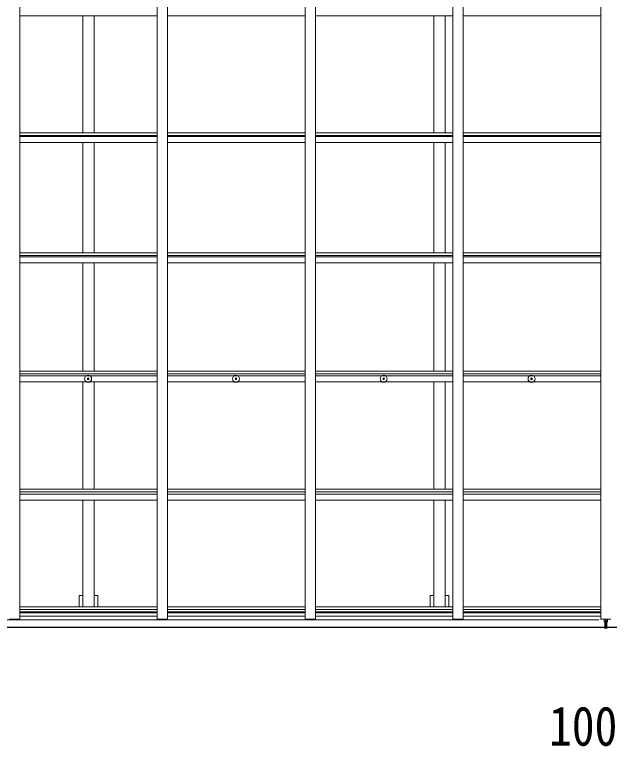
# Model space of a CAD drawing. Units: millimetres at full size, sheet at 1:40; details may follow other scales. Extents: x -11181 to 11305, y -7804 to 7716.
# Drawn here: x 1478 to 4359, y 750 to 4293 of the extents above; entities that cross this region are included whole.
import ezdxf
from ezdxf.enums import TextEntityAlignment as Align

# ---------------------------------------------------------------- set-up
doc = ezdxf.new("R2010")
doc.units = ezdxf.units.MM
doc.header["$LTSCALE"] = 40
for name, color, linetype, lineweight in [('0-1_本体', 4, 'Continuous', 9), ('0-2_部品', 7, 'Continuous', 9), ('0-3_ELV2', 4, 'Continuous', 9), ('0-A_寸法', 6, 'Continuous', 9)]:
    doc.layers.add(name, color=color, linetype=linetype, lineweight=lineweight)
doc.styles.add('ＭＳ ゴシック', font='')
doc.styles.get('ＭＳ ゴシック').set_extended_font_data('MS Gothic')

msp = doc.modelspace()

# ---------------------------------------------------------------- linework, layer by layer
at = {"layer": '0-1_本体'}
for p, q in [((1502.94, 1366.46), (1502.94, 7265.2)), ((2168.94, 1366.46), (2168.94, 7265.2)), ((2218.94, 1366.46), (2218.94, 7265.2)), ((2884.94, 1366.46), (2884.94, 7265.2)), ((2934.94, 1366.46), (2934.94, 7265.2)), ((3600.94, 1366.46), (3600.94, 7265.2)), ((3650.94, 1366.46), (3650.94, 7265.2)), ((4316.94, 1366.46), (4316.94, 7265.2)), ((1502.94, 4287.83), (2168.94, 4287.83)), ((1808.44, 3720.53), (1808.44, 4287.83)), ((1863.44, 3720.53), (1863.44, 4287.83)), ((2218.94, 4287.83), (2884.94, 4287.83)), ((2934.94, 4287.83), (3600.94, 4287.83)), ((3508.44, 3720.53), (3508.44, 4287.83)), ((3563.44, 3720.53), (3563.44, 4287.83)), ((3650.94, 4287.83), (4316.94, 4287.83)), ((1502.94, 3720.53), (2168.94, 3720.53)), ((2218.94, 3720.53), (2884.94, 3720.53)), ((2934.94, 3720.53), (3600.94, 3720.53)), ((3650.94, 3720.53), (4316.94, 3720.53)), ((1502.94, 3707.51), (2168.94, 3707.51)), ((1502.94, 3703.72), (2168.94, 3703.72)), ((2218.94, 3707.51), (2884.94, 3707.51)), ((2218.94, 3703.72), (2884.94, 3703.72)), ((2934.94, 3707.51), (3600.94, 3707.51)), ((2934.94, 3703.72), (3600.94, 3703.72)), ((3650.94, 3707.51), (4316.94, 3707.51)), ((3650.94, 3703.72), (4316.94, 3703.72)), ((1502.94, 3673.98), (2168.94, 3673.98)), ((1808.44, 3140.48), (1808.44, 3673.98)), ((1863.44, 3140.48), (1863.44, 3673.98)), ((2218.94, 3673.98), (2884.94, 3673.98)), ((2934.94, 3673.98), (3600.94, 3673.98)), ((3508.44, 3140.48), (3508.44, 3673.98)), ((3563.44, 3140.48), (3563.44, 3673.98)), ((3650.94, 3673.98), (4316.94, 3673.98)), ((1502.93, 3127.51), (2168.93, 3127.51)), ((1502.94, 3140.48), (2168.94, 3140.48)), ((1502.94, 3120.22), (2168.94, 3120.22)), ((2218.93, 3127.51), (2884.94, 3127.51)), ((2218.94, 3140.48), (2884.94, 3140.48)), ((2218.94, 3120.22), (2884.94, 3120.22)), ((2934.94, 3140.48), (3600.94, 3140.48)), ((2934.94, 3127.51), (3600.94, 3127.51)), ((2934.94, 3120.22), (3600.94, 3120.22)), ((3650.94, 3140.48), (4316.94, 3140.48)), ((3650.94, 3127.51), (4316.93, 3127.51)), ((3650.94, 3120.22), (4316.94, 3120.22)), ((1502.94, 3090.8), (2168.94, 3090.8)), ((1808.44, 2567.47), (1808.44, 3090.8)), ((1863.44, 2567.47), (1863.44, 3090.8)), ((2218.94, 3090.8), (2884.94, 3090.8)), ((2934.94, 3090.8), (3600.94, 3090.8)), ((3508.44, 2567.47), (3508.44, 3090.8)), ((3563.44, 2567.47), (3563.44, 3090.8)), ((3650.94, 3090.8), (4316.94, 3090.8)), ((1502.93, 2554.6), (2168.93, 2554.6)), ((1502.94, 2567.47), (2168.94, 2567.47)), ((2218.93, 2554.6), (2884.94, 2554.6)), ((2218.94, 2567.47), (2884.94, 2567.47)), ((2934.94, 2567.47), (3600.94, 2567.47)), ((2934.94, 2554.6), (3600.94, 2554.6)), ((3650.94, 2567.47), (4316.94, 2567.47)), ((3650.94, 2554.6), (4316.93, 2554.6)), ((1502.94, 2544.5), (2168.94, 2544.5)), ((2218.94, 2544.5), (2884.94, 2544.5)), ((2934.94, 2544.5), (3600.94, 2544.5)), ((3650.94, 2544.5), (4316.94, 2544.5)), ((1502.94, 2515.53), (2168.94, 2515.53)), ((1808.44, 1994.94), (1808.44, 2515.53)), ((1863.44, 1994.94), (1863.44, 2515.53)), ((2218.94, 2515.53), (2884.94, 2515.53)), ((2934.94, 2515.53), (3600.94, 2515.53)), ((3508.44, 1994.94), (3508.44, 2515.53)), ((3563.44, 1994.94), (3563.44, 2515.53)), ((3650.94, 2515.53), (4316.94, 2515.53)), ((1502.94, 1994.94), (2168.94, 1994.94)), ((2218.94, 1994.94), (2884.94, 1994.94)), ((2934.94, 1994.94), (3600.94, 1994.94)), ((3650.94, 1994.94), (4316.94, 1994.94)), ((1502.94, 1982.12), (2168.94, 1982.12)), ((1502.94, 1971.97), (2168.94, 1971.97)), ((2218.94, 1982.12), (2884.94, 1982.12)), ((2218.94, 1971.97), (2884.94, 1971.97)), ((2934.94, 1982.12), (3600.94, 1982.12)), ((2934.94, 1971.97), (3600.94, 1971.97)), ((3650.94, 1982.12), (4316.94, 1982.12)), ((3650.94, 1971.97), (4316.94, 1971.97)), ((1502.94, 1943), (2168.94, 1943)), ((1808.44, 1943), (1808.44, 1425.33)), ((1863.44, 1943), (1863.44, 1425.33)), ((2218.94, 1943), (2884.94, 1943)), ((2934.94, 1943), (3600.94, 1943)), ((3508.44, 1943), (3508.44, 1425.33)), ((3563.44, 1943), (3563.44, 1425.33)), ((3650.94, 1943), (4316.94, 1943)), ((1881.14, 1480.16), (1863.44, 1480.16)), ((1881.14, 1480.16), (1881.14, 1425.33)), ((3581.14, 1480.16), (3563.44, 1480.16)), ((3581.14, 1480.16), (3581.14, 1425.33)), ((1502.94, 1425.33), (2168.94, 1425.33)), ((2218.94, 1425.33), (2884.94, 1425.33)), ((2934.94, 1425.33), (3600.94, 1425.33)), ((3650.94, 1425.33), (4316.94, 1425.33)), ((1502.94, 1412.5), (2168.94, 1412.5)), ((1502.94, 1401.16), (2168.94, 1401.16)), ((1502.94, 1397.37), (2168.94, 1397.37)), ((2218.94, 1412.5), (2884.94, 1412.5)), ((2218.94, 1401.16), (2884.94, 1401.16)), ((2218.94, 1397.37), (2884.94, 1397.37)), ((2934.94, 1412.5), (3600.94, 1412.5)), ((2934.94, 1401.16), (3600.94, 1401.16)), ((2934.94, 1397.37), (3600.94, 1397.37)), ((3650.94, 1412.5), (4316.94, 1412.5)), ((3650.94, 1401.16), (4316.94, 1401.16)), ((3650.94, 1397.37), (4316.94, 1397.37)), ((4307.95, 1363.14), (-636.06, 1363.14)), ((1452.94, 1366.46), (1502.94, 1366.46)), ((1502.94, 1381.42), (2168.94, 1381.42)), ((2168.94, 1366.46), (2218.94, 1366.46)), ((2218.94, 1381.42), (2884.94, 1381.42)), ((2884.94, 1366.46), (2934.94, 1366.46)), ((2934.94, 1381.42), (3600.94, 1381.42)), ((3600.94, 1366.46), (3650.94, 1366.46)), ((3650.94, 1381.42), (4316.94, 1381.42)), ((4316.94, 1366.46), (4366.94, 1366.46)), ((-668.56, 1327.66), (4340.45, 1327.66)), ((-668.56, 1325.59), (4340.45, 1325.59)), ((9352.44, 1327.66), (4343.44, 1327.66)), ((9352.44, 1325.59), (4343.44, 1325.59))]:
    msp.add_line(p, q, dxfattribs=at)
for points in [[(1808.44, 1480.16), (1790.74, 1480.16), (1790.74, 1425.33)], [(3508.44, 1480.16), (3490.74, 1480.16), (3490.74, 1425.33)]]:
    msp.add_lwpolyline(points, dxfattribs=at)
at = {"layer": '0-2_部品'}
for p, q in [((1831.7, 2530.51), (1832.81, 2530.53)), ((1831.7, 2529.51), (1832.81, 2529.49)), ((1832.81, 2530.53), (1833.32, 2530.63)), ((1832.81, 2529.49), (1833.32, 2529.39)), ((1833.43, 2531.15), (1833.32, 2530.63)), ((1833.43, 2528.88), (1833.32, 2529.39)), ((1833.44, 2532.26), (1833.43, 2531.15)), ((1833.44, 2527.77), (1833.43, 2528.88)), ((1834.44, 2532.26), (1834.46, 2531.15)), ((1834.44, 2527.77), (1834.46, 2528.88)), ((1834.46, 2531.15), (1834.56, 2530.63)), ((1834.46, 2528.88), (1834.56, 2529.39)), ((1835.08, 2530.53), (1834.56, 2530.63)), ((1835.08, 2529.49), (1834.56, 2529.39)), ((1836.19, 2530.51), (1835.08, 2530.53)), ((1836.19, 2529.51), (1835.08, 2529.49)), ((2547.7, 2530.51), (2548.81, 2530.53)), ((2547.7, 2529.51), (2548.81, 2529.49)), ((2548.81, 2530.53), (2549.32, 2530.63)), ((2548.81, 2529.49), (2549.32, 2529.39)), ((2549.43, 2531.15), (2549.32, 2530.63)), ((2549.43, 2528.88), (2549.32, 2529.39)), ((2549.44, 2532.26), (2549.43, 2531.15)), ((2549.44, 2527.77), (2549.43, 2528.88)), ((2550.44, 2532.26), (2550.46, 2531.15)), ((2550.44, 2527.77), (2550.46, 2528.88)), ((2550.46, 2531.15), (2550.56, 2530.63)), ((2550.46, 2528.88), (2550.56, 2529.39)), ((2551.08, 2530.53), (2550.56, 2530.63)), ((2551.08, 2529.49), (2550.56, 2529.39)), ((2552.19, 2530.51), (2551.08, 2530.53)), ((2552.19, 2529.51), (2551.08, 2529.49)), ((3263.7, 2530.51), (3264.81, 2530.53)), ((3263.7, 2529.51), (3264.81, 2529.49)), ((3264.81, 2530.53), (3265.32, 2530.63)), ((3264.81, 2529.49), (3265.32, 2529.39)), ((3265.43, 2531.15), (3265.32, 2530.63)), ((3265.43, 2528.88), (3265.32, 2529.39)), ((3265.44, 2532.26), (3265.43, 2531.15)), ((3265.44, 2527.77), (3265.43, 2528.88)), ((3266.44, 2532.26), (3266.46, 2531.15)), ((3266.44, 2527.77), (3266.46, 2528.88)), ((3266.46, 2531.15), (3266.56, 2530.63)), ((3266.46, 2528.88), (3266.56, 2529.39)), ((3267.08, 2530.53), (3266.56, 2530.63)), ((3267.08, 2529.49), (3266.56, 2529.39)), ((3268.19, 2530.51), (3267.08, 2530.53)), ((3268.19, 2529.51), (3267.08, 2529.49)), ((3979.7, 2530.51), (3980.81, 2530.53)), ((3979.7, 2529.51), (3980.81, 2529.49)), ((3980.81, 2530.53), (3981.32, 2530.63)), ((3980.81, 2529.49), (3981.32, 2529.39)), ((3981.43, 2531.15), (3981.32, 2530.63)), ((3981.43, 2528.88), (3981.32, 2529.39)), ((3981.44, 2532.26), (3981.43, 2531.15)), ((3981.44, 2527.77), (3981.43, 2528.88)), ((3982.44, 2532.26), (3982.46, 2531.15)), ((3982.44, 2527.77), (3982.46, 2528.88)), ((3982.46, 2531.15), (3982.56, 2530.63)), ((3982.46, 2528.88), (3982.56, 2529.39)), ((3983.08, 2530.53), (3982.56, 2530.63)), ((3983.08, 2529.49), (3982.56, 2529.39)), ((3984.19, 2530.51), (3983.08, 2530.53)), ((3984.19, 2529.51), (3983.08, 2529.49))]:
    msp.add_line(p, q, dxfattribs=at)
for centre, radius in [((1833.94, 2530.01), 17), ((1833.94, 2530.01), 4), ((2549.94, 2530.01), 17), ((2549.94, 2530.01), 4), ((3265.94, 2530.01), 17), ((3265.94, 2530.01), 4), ((3981.94, 2530.01), 17), ((3981.94, 2530.01), 4)]:
    msp.add_circle(centre, radius, dxfattribs=at)
for centre, start, end in [((1833.94, 2530.01), 167.44414, 192.55586), ((1833.94, 2530.01), 77.44414, 102.55586), ((1833.94, 2530.01), 257.44414, 282.55586), ((1833.94, 2530.01), 347.44414, 12.55586), ((2549.94, 2530.01), 167.44414, 192.55586), ((2549.94, 2530.01), 77.44414, 102.55586), ((2549.94, 2530.01), 257.44414, 282.55586), ((2549.94, 2530.01), 347.44414, 12.55586), ((3265.94, 2530.01), 167.44414, 192.55586), ((3265.94, 2530.01), 77.44414, 102.55586), ((3265.94, 2530.01), 257.44414, 282.55586), ((3265.94, 2530.01), 347.44414, 12.55586), ((3981.94, 2530.01), 167.44414, 192.55586), ((3981.94, 2530.01), 77.44414, 102.55586), ((3981.94, 2530.01), 257.44414, 282.55586), ((3981.94, 2530.01), 347.44414, 12.55586)]:
    msp.add_arc(centre, 2.3, start, end, dxfattribs=at)
at = {"layer": '0-3_ELV2'}
for p, q in [((4333.44, 1366.46), (4333.44, 1355.58)), ((4333.44, 1355.08), (4340.44, 1355.14)), ((4333.44, 1353.7), (4340.44, 1353.64)), ((4336.44, 1353.67), (4336.44, 1341.8)), ((4340.44, 1362.64), (4340.44, 1366.46)), ((4340.44, 1362.64), (4343.44, 1362.64)), ((4340.44, 1362.64), (4340.44, 1355.57)), ((4340.44, 1355.57), (4343.44, 1355.57)), ((4340.44, 1355.57), (4340.44, 1345.92)), ((4343.44, 1362.64), (4343.44, 1366.46)), ((4343.44, 1362.64), (4343.44, 1355.57)), ((4343.44, 1355.57), (4343.44, 1345.92)), ((4350.44, 1354.2), (4343.44, 1354.14)), ((4347.44, 1353.67), (4347.44, 1341.84)), ((4350.44, 1366.46), (4350.44, 1355.58)), ((4350.44, 1355.08), (4350.44, 1354.2)), ((4335.44, 1327.14), (4335.44, 1325.64)), ((4340.44, 1325.33), (4335.44, 1325.64)), ((4335.44, 1325.64), (4335.44, 1322.64)), ((4335.44, 1322.64), (4340.29, 1322.34)), ((4336.44, 1341.8), (4340.44, 1341.84)), ((4336.44, 1341.8), (4336.44, 1333.57)), ((4336.44, 1333.57), (4340.44, 1333.63)), ((4336.44, 1333.57), (4336.44, 1329.97)), ((4336.44, 1329.97), (4340.44, 1330.04)), ((4336.44, 1329.97), (4336.44, 1328.14)), ((4336.44, 1328.14), (4340.44, 1328.14)), ((4340.29, 1322.34), (4341.94, 1322.24)), ((4340.44, 1345.92), (4343.44, 1345.92)), ((4340.44, 1345.92), (4340.44, 1338.85)), ((4340.44, 1338.85), (4343.44, 1338.85)), ((4340.44, 1328.14), (4340.44, 1338.85)), ((4340.44, 1328.14), (4340.44, 1325.34)), ((4341.94, 1325.25), (4340.44, 1325.34)), ((4348.44, 1325.64), (4341.94, 1325.25)), ((4341.94, 1322.24), (4341.94, 1325.25)), ((4343.44, 1345.92), (4343.44, 1338.85)), ((4343.44, 1328.14), (4343.44, 1338.85)), ((4343.44, 1330.04), (4347.44, 1330.04)), ((4343.44, 1328.14), (4347.44, 1328.14)), ((4347.44, 1330.04), (4347.44, 1328.14)), ((4348.44, 1327.14), (4348.44, 1325.64))]:
    msp.add_line(p, q, dxfattribs=at)
for points in [[(4340.44, 1355.64), (4333.44, 1355.58), (4333.44, 1355.08), (4333.44, 1354.2)], [(4340.44, 1354.14), (4333.44, 1354.2), (4333.44, 1353.7)], [(4343.44, 1355.14), (4350.44, 1355.08), (4350.44, 1355.58), (4343.44, 1355.64)], [(4343.44, 1353.64), (4350.44, 1353.7), (4350.44, 1354.2)], [(4341.94, 1322.24), (4348.44, 1322.64), (4348.44, 1325.64)], [(4343.44, 1341.84), (4347.44, 1341.84), (4347.44, 1333.63)], [(4343.44, 1333.63), (4347.44, 1333.63), (4347.44, 1330.04)]]:
    msp.add_lwpolyline(points, dxfattribs=at)
for centre, start, end in [((4336.44, 1327.14), 90, 180), ((4347.44, 1327.14), 0, 90)]:
    msp.add_arc(centre, 1, start, end, dxfattribs=at)
for centre, major_axis, ratio, start_param, end_param in [((4340.47, 1325.34), (0.18, 2.99), 0.008711, 1.5718618, 3.1415927), ((4168.57, 1335.85), (171.87, -10.52), 0.017422, 0.0000005, 0.0010659)]:
    msp.add_ellipse(centre, major_axis=major_axis, ratio=ratio, start_param=start_param, end_param=end_param, dxfattribs=at)

# ---------------------------------------------------------------- texts
at = {"layer": '0-A_寸法', "color": 7, "style": 'ＭＳ ゴシック', "width": 0.85}
msp.add_text('10064', height=190.6, dxfattribs=at).set_placement((4066.94, 696.17), align=Align.BOTTOM_LEFT)

doc.saveas('drawing.dxf')
